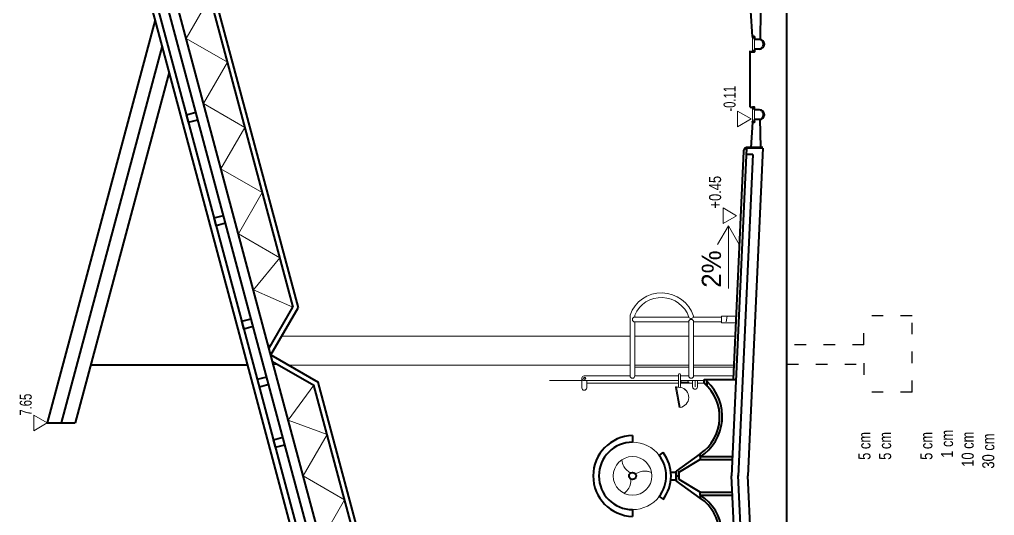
# Model space of a CAD drawing. Header units: millimetres. Extents: x 73 to 57768, y -40361 to 10065.
# Drawn here: x 3150 to 4162, y 2868 to 3383 of the extents above; entities that cross this region are included whole.
import ezdxf

# ---------------------------------------------------------------- set-up
doc = ezdxf.new("R2010")
doc.units = ezdxf.units.MM
for name, pattern in [('ACAD_ISO02W100', [15, 12, -3]), ('ACAD_ISO03W100', [30, 12, -18]), ('DASHED2', [9.525, 6.35, -3.175])]:
    doc.linetypes.add(name, pattern=pattern)
for name, color, linetype, lineweight in [('cijevi', 151, 'ACAD_ISO03W100', 30), ('hec', 253, 'Continuous', 5), ('kote', 124, 'Continuous', 5), ('zidovi presjek', 1, 'Continuous', 20)]:
    doc.layers.add(name, color=color, linetype=linetype, lineweight=lineweight)
doc.layers.add('pogled', color=7, linetype='Continuous', lineweight=5, true_color=0x8db1c3)
doc.layers.add('presjek', color=7, linetype='Continuous', lineweight=40, true_color=0xe37da2)
doc.styles.add('1na50', font='', dxfattribs={"height": 15})
doc.styles.get('1na50').set_extended_font_data('SwitzerlandCondLight BH')

# ---------------------------------------------------------------- blocks, each defined once
blk = doc.blocks.new('A$C331707A4')
at = {"layer": 'pogled'}
for p, q in [((43.3, 212.9), (99.3, 212.9)), ((104.3, 212.9), (145.9, 212.9)), ((115.2, 198.9), (90.6, 198.9)), ((115.2, 198.9), (90.6, 198.9)), ((115.2, 1.1), (90.6, 1.1)), ((115.2, 1.1), (90.6, 1.1))]:
    blk.add_line(p, q, dxfattribs=at)
at = {"layer": 'pogled', "linetype": 'Continuous'}
for p, q in [((88.6, 203.9), (43.3, 203.9)), ((88.6, 203.9), (43.3, 203.9)), ((88.6, 205.1), (88.6, 192.9)), ((88.6, 205.1), (88.6, 192.9)), ((90.6, 205.1), (90.6, 192.9)), ((90.6, 205.1), (90.6, 192.9)), ((99.3, 203.9), (90.6, 203.9)), ((99.3, 203.9), (90.6, 203.9)), ((145.5, 203.9), (104.3, 203.9)), ((145.5, 203.9), (104.3, 203.9)), ((103.3, 196.1), (90.6, 196.1)), ((103.3, 196.1), (90.6, 196.1)), ((92.2, 197.2), (97.6, 197.2)), ((92.2, 197.2), (97.6, 197.2)), ((103.3, 192.5), (103.3, 198.9)), ((103.3, 192.5), (103.3, 198.9)), ((105.8, 192.5), (105.8, 198.9)), ((105.8, 192.5), (105.8, 198.9)), ((108.3, 198.9), (108.3, 192.5)), ((108.3, 192.9), (108.3, 198.9)), ((108.3, 192.9), (108.3, 198.9)), ((108.3, 198.9), (108.3, 192.5)), ((115.2, 196.2), (108.3, 196.2)), ((115.2, 196.2), (108.3, 196.2)), ((85.6, 191.8), (89.3, 170.9)), ((85.6, 191.8), (89.3, 170.9)), ((86.6, 192), (90.3, 171)), ((86.6, 192), (90.3, 171)), ((85.6, 8.2), (89.3, 29.1)), ((85.6, 8.2), (89.3, 29.1)), ((86.6, 8.1), (90.3, 29)), ((86.6, 8.1), (90.3, 29)), ((103.3, 3.9), (90.6, 3.9)), ((103.3, 3.9), (90.6, 3.9)), ((92.2, 2.8), (97.6, 2.8)), ((92.2, 2.8), (97.6, 2.8)), ((103.3, 7.5), (103.3, 1.1)), ((103.3, 7.5), (103.3, 1.1)), ((105.8, 7.5), (105.8, 1.1)), ((105.8, 7.5), (105.8, 1.1)), ((108.3, 1.1), (108.3, 7.5)), ((108.3, 1.1), (108.3, 7.5)), ((108.3, 7.1), (108.3, 1.1)), ((108.3, 7.1), (108.3, 1.1)), ((115.2, 3.8), (108.3, 3.9)), ((115.2, 3.8), (108.3, 3.9))]:
    blk.add_line(p, q, dxfattribs=at)
for points in [[(90.6, 197.7), (90.6, 196.7), (92.2, 196.7), (92.2, 197.7)], [(90.6, 197.7), (90.6, 196.7), (92.2, 196.7), (92.2, 197.7)], [(97.6, 197.7), (97.6, 196.7), (99.3, 196.7), (99.3, 197.7)], [(97.6, 197.7), (97.6, 196.7), (99.3, 196.7), (99.3, 197.7)], [(90.6, 2.3), (90.6, 3.3), (92.2, 3.3), (92.2, 2.3)], [(90.6, 2.3), (90.6, 3.3), (92.2, 3.3), (92.2, 2.3)], [(97.6, 2.3), (97.6, 3.3), (99.3, 3.3), (99.3, 2.3)], [(97.6, 2.3), (97.6, 3.3), (99.3, 3.3), (99.3, 2.3)]]:
    blk.add_lwpolyline(points, close=True, dxfattribs=at)
at = {"layer": 'pogled'}
blk.add_circle((40.9, 100), 20.1, dxfattribs=at)
at = {"layer": 'pogled', "linetype": 'Continuous'}
for centre, radius, start, end in [((40.8, 203.9), 2.5, 180, 0), ((40.8, 203.9), 2.5, 180, 0), ((89.6, 205.1), 1, 0, 180), ((89.6, 205.1), 1, 0, 180), ((101.8, 203.9), 2.5, 180, 0), ((101.8, 203.9), 2.5, 180, 0), ((86.1, 191.9), 0.5, 10.0875, 190.0875), ((86.1, 191.9), 0.5, 10.0875, 190.0875), ((89.6, 192.9), 1, 180, 0), ((89.6, 192.9), 1, 180, 0), ((105.8, 192.5), 2.5, 180, 0), ((105.8, 192.5), 2.5, 180, 0), ((88.6, 181.5), 10.6, 90, 100.9753), ((88.6, 181.5), 10.6, 90, 100.9753), ((88.6, 181.5), 10.6, 279.1996, 79.1492), ((88.6, 181.5), 10.6, 279.1996, 79.1492), ((88.6, 18.5), 10.6, 280.8508, 80.8004), ((88.6, 18.5), 10.6, 280.8508, 80.8004), ((86.1, 8.1), 0.5, 169.9125, 349.9125), ((86.1, 8.1), 0.5, 169.9125, 349.9125), ((88.6, 18.5), 10.6, 259.0247, 270), ((88.6, 18.5), 10.6, 259.0247, 270), ((89.6, 7.1), 1, 0, 180), ((89.6, 7.1), 1, 0, 180), ((105.8, 7.5), 2.5, 0, 180), ((105.8, 7.5), 2.5, 0, 180)]:
    blk.add_arc(centre, radius, start, end, dxfattribs=at)
at = {"layer": 'pogled'}
for start, end in [(37.4836, 90), (37.4836, 90), (270, 322.5164), (270, 322.5164)]:
    blk.add_arc((40.9, 100), 35, start, end, dxfattribs=at)
for points, knots in [([(29.8, 116.7), (30.3, 114.2), (31.3, 108.4), (36.1, 105), (38.9, 103)], [15.25134, 15.25134, 15.25134, 15.25134, 22.492477, 32.238831, 32.238831, 32.238831, 32.238831]), ([(29.8, 116.7), (30.3, 114.2), (31.3, 108.4), (36.1, 105), (38.9, 103)], [15.25134, 15.25134, 15.25134, 15.25134, 22.492477, 32.238831, 32.238831, 32.238831, 32.238831]), ([(60.7, 103.5), (59.9, 103.8), (59.2, 104.1), (57.3, 104.6), (56.2, 104.8), (54.7, 105), (54.2, 105), (53.4, 105.1), (52.9, 105), (51.7, 104.9), (50.8, 104.7), (48.4, 104.1), (46.9, 103.5), (44.9, 102.6), (44.3, 102.3), (43.9, 102.2)], [16.38645, 16.38645, 16.38645, 16.38645, 18.646722, 18.646722, 21.666101, 21.666101, 22.797962, 22.797962, 23.929822, 23.929822, 26.193542, 26.193542, 30.66156, 30.66156, 32.432108, 32.432108, 32.432108, 32.432108]), ([(60.7, 103.5), (59.9, 103.8), (59.2, 104.1), (57.3, 104.6), (56.2, 104.8), (54.7, 105), (54.2, 105), (53.4, 105.1), (52.9, 105), (51.7, 104.9), (50.8, 104.7), (48.4, 104.1), (46.9, 103.5), (44.9, 102.6), (44.3, 102.3), (43.9, 102.2)], [16.38645, 16.38645, 16.38645, 16.38645, 18.646722, 18.646722, 21.666101, 21.666101, 22.797962, 22.797962, 23.929822, 23.929822, 26.193542, 26.193542, 30.66156, 30.66156, 32.432108, 32.432108, 32.432108, 32.432108]), ([(32.1, 82), (34, 83.6), (38.5, 87.4), (39, 93.3), (39.3, 96.7)], [15.25134, 15.25134, 15.25134, 15.25134, 22.492477, 32.238831, 32.238831, 32.238831, 32.238831]), ([(32.1, 82), (34, 83.6), (38.5, 87.4), (39, 93.3), (39.3, 96.7)], [15.25134, 15.25134, 15.25134, 15.25134, 22.492477, 32.238831, 32.238831, 32.238831, 32.238831])]:
    blk.add_open_spline(points, degree=3, knots=knots, dxfattribs=at)
at = {"layer": 'presjek'}
for p, q in [((115.2, 200), (145.3, 200)), ((115.2, 200), (148.3, 200)), ((115.2, 200), (148.3, 200)), ((115.2, 200), (148.3, 200)), ((115.2, 200), (148.3, 200)), ((115.2, 200), (145.3, 200)), ((115.2, 196.2), (115.2, 200)), ((115.2, 196.2), (115.2, 200)), ((115.2, 196.2), (115.2, 200)), ((115.2, 196.2), (115.2, 200)), ((115.2, 196.2), (115.2, 200)), ((115.2, 196.2), (115.2, 200)), ((118.2, 194.3), (118.2, 200)), ((118.2, 194.3), (118.2, 200)), ((118.2, 193.4), (118.2, 200)), ((118.2, 193.4), (118.2, 200)), ((118.2, 194.3), (118.2, 200)), ((118.2, 194.3), (118.2, 200)), ((40.9, 142), (40.9, 135)), ((40.9, 142), (40.9, 135)), ((68.7, 121.3), (72.7, 124.3)), ((68.7, 121.3), (72.7, 124.3)), ((111.2, 120), (111.2, 123)), ((111.2, 120), (111.2, 123)), ((111.2, 120), (111.2, 117)), ((111.2, 120), (111.2, 117)), ((111.2, 120), (144.6, 120)), ((111.2, 120), (144.6, 120)), ((111.2, 117), (144.5, 117)), ((111.2, 117), (144.5, 117)), ((80.9, 104), (86.2, 104)), ((80.9, 104), (86.2, 104)), ((86.2, 105), (86.2, 95)), ((86.2, 95), (86.2, 105)), ((86.2, 95), (86.2, 105)), ((86.2, 105), (86.2, 95)), ((89.2, 96.2), (89.2, 105)), ((89.2, 96.2), (89.2, 105)), ((80.9, 96), (86.2, 96)), ((80.9, 96), (86.2, 96)), ((86.2, 100), (89.2, 100)), ((86.2, 100), (89.2, 100)), ((111.2, 80), (111.2, 83)), ((111.2, 80), (111.2, 83)), ((111.2, 83), (144.5, 83)), ((111.2, 83), (144.5, 83)), ((68.7, 78.7), (72.7, 75.7)), ((68.7, 78.7), (72.7, 75.7)), ((111.2, 80), (111.2, 77)), ((111.2, 80), (111.2, 77)), ((111.2, 80), (144.6, 80)), ((111.2, 80), (144.6, 80)), ((40.9, 65), (40.9, 58)), ((40.9, 65), (40.9, 58)), ((115.2, 3.9), (115.2, 0)), ((115.2, 3.9), (115.2, 0)), ((115.2, 0), (148.3, 0)), ((115.2, 0), (148.3, 0)), ((118.2, 6.7), (118.2, 0)), ((118.2, 6.7), (118.2, 0))]:
    blk.add_line(p, q, dxfattribs=at)
at = {"layer": 'presjek', "ltscale": 2}
for p, q in [((111.2, 123), (86.2, 105)), ((111.2, 123), (86.2, 105)), ((111.2, 117), (89.2, 103.8)), ((111.2, 117), (89.2, 103.8)), ((111.2, 77), (86.2, 95)), ((111.2, 77), (86.2, 95)), ((111.2, 83), (89.2, 96.2)), ((111.2, 83), (89.2, 96.2))]:
    blk.add_line(p, q, dxfattribs=at)
at = {"layer": 'presjek'}
blk.add_circle((40.9, 100), 3.63, dxfattribs=at)
blk.add_circle((40.9, 100), 3.63, dxfattribs=at)
for centre, radius, start, end in [((84.7, 161.6), 49.4, 302.4903, 47.2413), ((84.7, 161.6), 49.4, 302.4903, 47.2413), ((85.4, 161.1), 46, 304.1074, 49.6291), ((85.4, 161.1), 46, 304.1074, 49.6291), ((42, 100), 42, 91.4655, 268.5345), ((40.9, 100), 35, 90, 270), ((40.9, 100), 35, 90, 270), ((40.9, 100), 40, 322.5164, 37.4836), ((40.9, 100), 40, 322.5164, 37.4836), ((40.9, 100), 35, 322.5164, 37.4836), ((40.9, 100), 35, 322.5164, 37.4836), ((84.7, 38.4), 49.4, 312.7587, 57.5097), ((84.7, 38.4), 49.4, 312.7587, 57.5097), ((85.4, 38.9), 46, 310.3709, 55.8926), ((85.4, 38.9), 46, 310.3709, 55.8926)]:
    blk.add_arc(centre, radius, start, end, dxfattribs=at)

msp = doc.modelspace()

# ---------------------------------------------------------------- linework, layer by layer
at = {"layer": 'cijevi'}
for p, q in [((4076.804, 3075.184), (4026.804, 3075.184)), ((4026.804, 3045.184), (4026.804, 3075.184)), ((4076.804, 2996.188), (4076.804, 3076.188)), ((4026.804, 3045.184), (3946.804, 3045.184)), ((3946.804, 3025.184), (4026.804, 3025.184)), ((4026.804, 3026.188), (4026.804, 2996.188)), ((4076.804, 2996.188), (4026.804, 2996.188))]:
    msp.add_line(p, q, dxfattribs=at)
at = {"layer": 'hec'}
for points in [[(3909.59, 3279.728), (3895.576, 3287.818), (3895.576, 3271.637)], [(3894.56, 3179.201), (3880.547, 3187.292), (3880.547, 3171.111)], [(3178.78, 2964.181), (3164.767, 2972.271), (3164.767, 2956.09)]]:
    msp.add_lwpolyline(points, close=True, dxfattribs=at)
at = {"layer": 'pogled'}
for p, q in [((3322.946, 3363.217), (3347.695, 3406.083)), ((3365.812, 3338.468), (3322.946, 3363.217)), ((3911.068, 3350.311), (3911.068, 3364.242)), ((3912.948, 3364.242), (3912.948, 3350.311)), ((3341.064, 3295.602), (3365.812, 3338.468)), ((3383.93, 3270.853), (3341.064, 3295.602)), ((3341.064, 3295.602), (3341.064, 3295.602)), ((3911.101, 3291.047), (3911.101, 3277.117)), ((3912.981, 3277.117), (3912.981, 3291.047)), ((3359.181, 3227.987), (3383.93, 3270.853)), ((3402.047, 3203.238), (3359.181, 3227.987)), ((3377.298, 3160.372), (3402.047, 3203.238)), ((3886.049, 3168.732), (3874.863, 3149.357)), ((3886.049, 3103.715), (3886.049, 3168.732)), ((3886.049, 3168.732), (3897.235, 3149.357)), ((3420.164, 3135.624), (3377.298, 3160.372)), ((3392.828, 3102.417), (3420.164, 3135.624)), ((3433.864, 3084.498), (3392.828, 3102.417)), ((3433.864, 3084.498), (3433.864, 3084.498)), ((3783.859, 3054.181), (3422.133, 3054.181)), ((3844.859, 3054.181), (3788.859, 3054.181)), ((3892.909, 3054.181), (3849.859, 3054.181)), ((3783.859, 3024.181), (3429.342, 3024.181)), ((3844.859, 3024.181), (3788.859, 3024.181)), ((3788.859, 3022.069), (3844.859, 3022.069)), ((3891.546, 3024.181), (3849.859, 3024.181)), ((3849.859, 3022.069), (3891.45, 3022.069)), ((3733.86, 3008.069), (3700.254, 3008.069)), ((3860.794, 3008.069), (3836.18, 3008.069)), ((3860.794, 3008.069), (3836.18, 3008.069))]:
    msp.add_line(p, q, dxfattribs=at)
at = {"layer": 'pogled', "linetype": 'Continuous'}
for p, q in [((3783.859, 3076.194), (3783.859, 3013.069)), ((3783.859, 3076.194), (3783.859, 3013.069)), ((3788.859, 3076.194), (3788.859, 3074.069)), ((3788.859, 3076.194), (3788.859, 3074.069)), ((3844.859, 3074.069), (3788.859, 3074.069)), ((3844.859, 3074.069), (3788.859, 3074.069)), ((3844.859, 3069.069), (3788.859, 3069.069)), ((3788.859, 3069.069), (3788.859, 3013.069)), ((3788.859, 3069.069), (3788.859, 3013.069)), ((3844.859, 3069.069), (3788.859, 3069.069)), ((3844.859, 3069.069), (3844.859, 3013.069)), ((3844.859, 3069.069), (3844.859, 3013.069)), ((3878.859, 3074.069), (3849.529, 3074.069)), ((3878.859, 3074.069), (3849.529, 3074.069)), ((3878.859, 3069.069), (3849.859, 3069.069)), ((3878.859, 3069.069), (3849.859, 3069.069)), ((3849.859, 3069.069), (3849.859, 3013.069)), ((3849.859, 3069.069), (3849.859, 3013.069)), ((3878.859, 3075.069), (3893.859, 3075.069)), ((3878.859, 3068.069), (3878.859, 3075.069)), ((3878.859, 3068.069), (3878.859, 3075.069)), ((3878.859, 3075.069), (3893.859, 3075.069)), ((3878.859, 3068.069), (3893.859, 3068.069)), ((3878.859, 3068.069), (3893.859, 3068.069)), ((3892.972, 3075.069), (3893.859, 3075.069)), ((3892.972, 3075.069), (3893.859, 3075.069)), ((3733.862, 3000.569), (3733.859, 3010.569)), ((3733.862, 3000.569), (3733.859, 3010.569)), ((3783.859, 3013.069), (3736.359, 3013.069)), ((3783.859, 3013.069), (3736.359, 3013.069)), ((3834.18, 3008.069), (3736.359, 3008.069)), ((3834.18, 3008.069), (3736.359, 3008.069)), ((3738.862, 3008.069), (3738.862, 3000.569)), ((3738.862, 3008.069), (3738.862, 3000.569)), ((3834.18, 3013.069), (3788.859, 3013.069)), ((3834.18, 3013.069), (3788.859, 3013.069)), ((3834.18, 3014.306), (3834.18, 3002.062)), ((3834.18, 3014.306), (3834.18, 3002.062)), ((3836.18, 3014.306), (3836.18, 3002.062)), ((3836.18, 3014.306), (3836.18, 3002.062)), ((3844.859, 3013.069), (3836.18, 3013.069)), ((3844.859, 3013.069), (3836.18, 3013.069)), ((3848.859, 3001.694), (3848.859, 3008.069)), ((3848.859, 3001.694), (3848.859, 3008.069)), ((3891.041, 3013.069), (3849.859, 3013.069)), ((3891.041, 3013.069), (3849.859, 3013.069)), ((3851.359, 3001.694), (3851.359, 3008.069)), ((3851.359, 3001.694), (3851.359, 3008.069)), ((3853.859, 3008.069), (3853.859, 3001.694)), ((3853.859, 3002.069), (3853.859, 3008.069)), ((3853.859, 3002.069), (3853.859, 3008.069)), ((3853.859, 3008.069), (3853.859, 3001.694)), ((3834.18, 3005.319), (3738.862, 3005.319)), ((3834.18, 3005.319), (3738.862, 3005.319)), ((3831.172, 3000.963), (3834.894, 2980.046)), ((3831.172, 3000.963), (3834.894, 2980.046)), ((3832.157, 3001.138), (3835.878, 2980.221)), ((3832.157, 3001.138), (3835.878, 2980.221)), ((3848.859, 3005.319), (3836.18, 3005.319)), ((3848.859, 3005.319), (3836.18, 3005.319)), ((3837.82, 3006.366), (3843.218, 3006.366)), ((3837.82, 3006.366), (3843.218, 3006.366)), ((3860.794, 3005.35), (3853.859, 3005.332)), ((3860.794, 3005.35), (3853.859, 3005.332))]:
    msp.add_line(p, q, dxfattribs=at)
at = {"layer": 'pogled', "linetype": 'ACAD_ISO02W100', "ltscale": 0.5}
msp.add_line((3884.653, 3075.069), (3883.548, 3068.069), dxfattribs=at)
msp.add_line((3884.653, 3075.069), (3883.548, 3068.069), dxfattribs=at)
at = {"layer": 'pogled', "linetype": 'Continuous'}
for points in [[(3836.18, 3006.871), (3836.18, 3005.861), (3837.82, 3005.861), (3837.82, 3006.871)], [(3836.18, 3006.871), (3836.18, 3005.861), (3837.82, 3005.861), (3837.82, 3006.871)], [(3843.218, 3006.871), (3843.218, 3005.861), (3844.859, 3005.861), (3844.859, 3006.871)], [(3843.218, 3006.871), (3843.218, 3005.861), (3844.859, 3005.861), (3844.859, 3006.871)]]:
    msp.add_lwpolyline(points, close=True, dxfattribs=at)
at = {"layer": 'pogled'}
msp.add_lwpolyline([(3609.861, 2427.668), (3609.861, 2427.668), (3568.825, 2445.587), (3596.162, 2478.794), (3553.295, 2503.542), (3578.044, 2546.408), (3535.178, 2571.157), (3559.927, 2614.023), (3517.061, 2638.772), (3517.061, 2638.772), (3541.81, 2681.638), (3498.943, 2706.387), (3523.692, 2749.253), (3480.826, 2774.002), (3480.826, 2774.002), (3505.575, 2816.868), (3462.709, 2841.616), (3487.458, 2884.482), (3444.591, 2909.231), (3469.34, 2952.097), (3429.062, 2967.187), (3455.641, 3003.223), (3455.641, 3003.223)], dxfattribs=at)
at = {"layer": 'pogled', "ltscale": 0.004}
for radius in [1.2, 1.2, 0.9, 0.9]:
    msp.add_circle((3736.767, 3010.598), radius, dxfattribs=at)
at = {"layer": 'pogled', "linetype": 'ACAD_ISO02W100', "ltscale": 0.2}
for centre in [(3916.769, 3357.277), (3916.802, 3284.082)]:
    msp.add_arc(centre, 5, 270, 90, dxfattribs=at)
at = {"layer": 'pogled', "linetype": 'DASHED2'}
for centre, start, end in [((3918.905, 3367.277), 270, 272.159702), ((3918.938, 3274.082), 87.840298, 90)]:
    msp.add_arc(centre, 5, start, end, dxfattribs=at)
at = {"layer": 'pogled', "linetype": 'Continuous'}
for centre, radius, start, end in [((3816.568, 3064.446), 34.755, 17.610687, 160.243752), ((3816.568, 3064.446), 34.755, 17.610687, 160.243752), ((3816.449, 3064.325), 30.034, 18.929469, 156.723398), ((3816.449, 3064.325), 30.034, 18.929469, 156.723398), ((3788.859, 3071.569), 2.5, 90, 270), ((3788.859, 3071.569), 2.5, 90, 270), ((3847.194, 3074.961), 2.5, 200.918934, 0), ((3847.194, 3074.961), 2.5, 200.918934, 0), ((3847.359, 3069.069), 2.5, 0, 180), ((3847.359, 3069.069), 2.5, 0, 180), ((3736.359, 3010.569), 2.5, 90, 270), ((3736.359, 3010.569), 2.5, 90, 270), ((3786.359, 3013.069), 2.5, 180, 0), ((3786.359, 3013.069), 2.5, 180, 0), ((3835.18, 3014.306), 1, 0, 180), ((3835.18, 3014.306), 1, 0, 180), ((3847.359, 3013.069), 2.5, 180, 0), ((3847.359, 3013.069), 2.5, 180, 0), ((3736.362, 3000.569), 2.5, 180, 0), ((3736.362, 3000.569), 2.5, 180, 0), ((3831.665, 3001.05), 0.5, 10.087458, 190.087458), ((3831.665, 3001.05), 0.5, 10.087458, 190.087458), ((3834.18, 2990.708), 10.624, 90, 100.975325), ((3834.18, 2990.708), 10.624, 90, 100.975325), ((3835.18, 3002.062), 1, 180, 0), ((3835.18, 3002.062), 1, 180, 0), ((3834.18, 2990.708), 10.624, 279.199592, 79.149212), ((3834.18, 2990.708), 10.624, 279.199592, 79.149212), ((3851.359, 3001.694), 2.5, 180, 0), ((3851.359, 3001.694), 2.5, 180, 0)]:
    msp.add_arc(centre, radius, start, end, dxfattribs=at)
at = {"layer": 'presjek'}
for p, q in [((3946.804, 2349.181), (3946.804, 4324.181)), ((3378.267, 3056.302), (3199.629, 3722.989)), ((3384.479, 3056.302), (3205.84, 3722.989)), ((3394.831, 3056.302), (3216.193, 3722.989)), ((3405.184, 3056.302), (3226.546, 3722.989)), ((3919.494, 3391.446), (3919.086, 3361.707)), ((3290.865, 3382.489), (3178.78, 2964.181)), ((3913.068, 3365.277), (3911.068, 3365.277)), ((3913.068, 3365.277), (3913.068, 3362.277)), ((3918.327, 3362.277), (3913.068, 3362.277)), ((3298.112, 3355.443), (3193.274, 2964.181)), ((3918.327, 3352.277), (3913.068, 3352.277)), ((3913.068, 3352.277), (3913.068, 3349.277)), ((3913.068, 3349.277), (3911.068, 3349.277)), ((3305.359, 3328.397), (3207.768, 2964.181)), ((3913.101, 3292.082), (3911.101, 3292.082)), ((3913.101, 3289.082), (3913.101, 3292.082)), ((3323.465, 3284.007), (3333.124, 3286.595)), ((3325.536, 3276.279), (3323.465, 3284.007)), ((3918.36, 3289.082), (3913.101, 3289.082)), ((3325.536, 3276.279), (3335.195, 3278.867)), ((3913.101, 3276.082), (3911.101, 3276.082)), ((3913.101, 3276.082), (3913.101, 3279.082)), ((3918.36, 3279.082), (3913.101, 3279.082)), ((3919.527, 3249.913), (3919.119, 3279.651)), ((3921.829, 3249.913), (3905.921, 3249.913)), ((3921.829, 3249.913), (3905.921, 3249.913)), ((3904.773, 3249.194), (3889.319, 2909.187)), ((3901.637, 3246.191), (3890.865, 3009.194)), ((3901.637, 3246.191), (3890.865, 3009.194)), ((3911.495, 3242.923), (3896.312, 2908.869)), ((3911.495, 3242.923), (3904.488, 3242.923)), ((3911.495, 3242.923), (3904.488, 3242.923)), ((3921.796, 3249.194), (3905.888, 3249.194)), ((3921.796, 3249.194), (3905.888, 3249.194)), ((3921.796, 3249.194), (3906.342, 2909.187)), ((3352.142, 3176.982), (3361.802, 3179.57)), ((3354.213, 3169.255), (3352.142, 3176.982)), ((3354.213, 3169.255), (3363.872, 3171.843)), ((3380.878, 3069.737), (3390.538, 3072.325)), ((3382.949, 3062.01), (3380.878, 3069.737)), ((3382.949, 3062.01), (3392.608, 3064.598)), ((3576.951, 2314.802), (3378.267, 3056.302)), ((3583.163, 2314.802), (3384.479, 3056.302)), ((3593.516, 2314.802), (3394.831, 3056.302)), ((3585.112, 2384.802), (3405.184, 3056.302)), ((3386.874, 3024.181), (3223.845, 3024.181)), ((3397.024, 3009.48), (3406.684, 3012.068)), ((3860.794, 3009.194), (3890.865, 3009.194)), ((3860.794, 3009.194), (3893.865, 3009.194)), ((3860.794, 3009.194), (3893.865, 3009.194)), ((3860.794, 3009.194), (3893.865, 3009.194)), ((3860.794, 3009.194), (3893.865, 3009.194)), ((3860.794, 3009.194), (3890.865, 3009.194)), ((3860.794, 3005.343), (3860.794, 3009.183)), ((3860.794, 3005.343), (3860.794, 3009.183)), ((3860.794, 3005.343), (3860.794, 3009.183)), ((3860.794, 3005.343), (3860.794, 3009.183)), ((3860.794, 3005.343), (3860.794, 3009.183)), ((3860.794, 3005.343), (3860.794, 3009.183)), ((3863.801, 3003.431), (3863.78, 3009.194)), ((3863.801, 3003.431), (3863.78, 3009.194)), ((3863.804, 3002.543), (3863.78, 3009.194)), ((3863.804, 3002.543), (3863.78, 3009.194)), ((3863.801, 3003.431), (3863.78, 3009.194)), ((3863.801, 3003.431), (3863.78, 3009.194)), ((3399.095, 3001.753), (3408.754, 3004.341)), ((3609.861, 2427.668), (3455.641, 3003.223)), ((3615.226, 2426.961), (3459.935, 3006.518)), ((3178.78, 2964.181), (3207.768, 2964.181)), ((3413.849, 2946.689), (3423.508, 2949.277)), ((3415.92, 2938.962), (3413.849, 2946.689)), ((3415.92, 2938.962), (3425.579, 2941.55)), ((3904.773, 2569.181), (3889.319, 2909.187)), ((3911.495, 2575.452), (3896.312, 2909.505)), ((3921.796, 2569.181), (3906.342, 2909.187))]:
    msp.add_line(p, q, dxfattribs=at)
for points in [[(3250.659, 3632.997), (3299.649, 3604.713), (3439.229, 3083.792)], [(3252.489, 3626.167), (3295.355, 3601.419), (3433.864, 3084.498)], [(3409.115, 3041.632), (3433.864, 3084.498)], [(3410.945, 3034.802), (3439.229, 3083.792)], [(3410.945, 3034.802), (3459.935, 3006.518)], [(3412.775, 3027.972), (3455.641, 3003.223)]]:
    msp.add_lwpolyline(points, dxfattribs=at)
at = {"layer": 'presjek', "ltscale": 5}
for points in [[(3910.975, 3365.171), (3909.291, 3391.511)], [(3908.551, 3349.326), (3913.068, 3349.326)], [(3908.583, 3292.033), (3908.583, 3350.311)], [(3908.583, 3292.033), (3913.101, 3292.033)], [(3911.007, 3276.188), (3909.324, 3249.847)]]:
    msp.add_lwpolyline(points, dxfattribs=at)
at = {"layer": 'presjek'}
for points in [[(3911.068, 3365.083), (3911.068, 3364.242), (3912.948, 3364.242), (3912.948, 3365.083)], [(3911.068, 3349.47), (3911.068, 3350.311), (3912.948, 3350.311), (3912.948, 3349.47)], [(3911.101, 3291.888), (3911.101, 3291.047), (3912.981, 3291.047), (3912.981, 3291.888)], [(3911.101, 3276.276), (3911.101, 3277.117), (3912.981, 3277.117), (3912.981, 3276.276)]]:
    msp.add_lwpolyline(points, close=True, dxfattribs=at)
for centre, radius, start, end in [((3918.327, 3357.277), 5, 270, 90), ((3918.36, 3284.082), 5, 270, 90), ((3905.204, 3246.389), 3.573, 81.195408, 183.173218), ((3905.204, 3246.389), 3.573, 81.195408, 183.173218), ((3905.204, 3246.389), 3.573, 81.195408, 183.173218), ((3905.204, 3246.389), 3.573, 81.195408, 183.173218), ((3905.172, 3245.671), 3.573, 81.195408, 183.173218), ((3905.172, 3245.671), 3.573, 81.195408, 183.173218)]:
    msp.add_arc(centre, radius, start, end, dxfattribs=at)
at = {"layer": 'zidovi presjek'}
for p, q in [((3410.945, 3044.802), (3408.265, 3044.802)), ((3418.265, 3024.802), (3413.624, 3024.802))]:
    msp.add_line(p, q, dxfattribs=at)
msp.add_lwpolyline([(3409.115, 3041.632), (3433.864, 3084.498)], dxfattribs=at)

# ---------------------------------------------------------------- block references
msp.add_blockref('A$C331707A4', (3745.586, 2809.181))

# ---------------------------------------------------------------- texts
at = {"layer": 'hec', "style": '1na50'}
for s, width, p in [('-0.11', 0.7, (3893.48, 3287.276)), ('+0.45', 0.8, (3878.451, 3186.749)), ('7.65', 0.7, (3162.67, 2971.728)), ('1 cm', 0.8, (4119.269, 2928.025)), ('5 cm', 0.8, (4033.554, 2925.863)), ('5 cm', 0.8, (4054.983, 2925.863)), ('5 cm', 0.8, (4097.84, 2925.863)), ('10 cm', 0.8, (4140.697, 2918.685)), ('30 cm', 0.8, (4162.126, 2916.771))]:
    msp.add_text(s, height=12.5, rotation=90, dxfattribs=dict(at, width=width)).set_placement(p)
at = {"layer": 'kote', "insert": (3858.358, 3104.56), "char_height": 20, "width": 132.8571, "attachment_point": 1, "rotation": 90}
msp.add_mtext('2%', dxfattribs=at)

doc.saveas('drawing.dxf')
